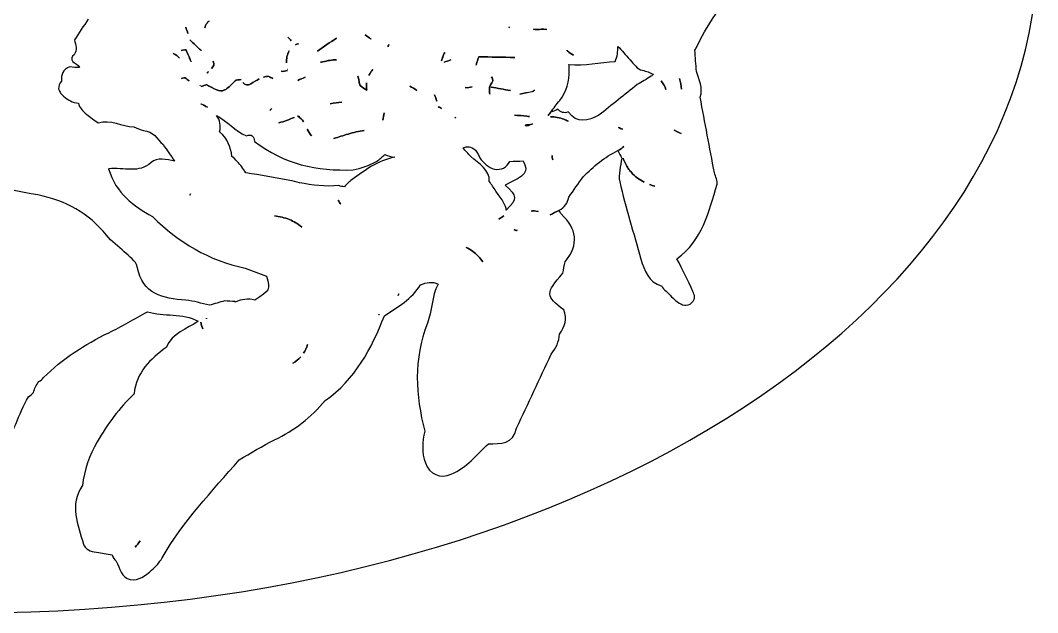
# Model space of a CAD drawing. Extents: x 31.5 to 122.6, y 50.2 to 120.6.
# Drawn here: x 98.63 to 122.59, y 50.21 to 64.16 of the extents above; entities that cross this region are included whole.
import ezdxf

# ---------------------------------------------------------------- set-up
doc = ezdxf.new("R2010")
doc.units = 0
doc.layers.add('Layer_1', color=7, linetype='CONTINUOUS')

msp = doc.modelspace()

# ---------------------------------------------------------------- linework, layer by layer
at = {"layer": 'Layer_1', "color": 7}
for points in [[(102.528799, 63.997443), (102.528799, 63.997443)], [(103.078359, 64.140208), (103.078359, 64.140208)], [(110.148246, 64.005159), (110.148246, 64.005159)], [(104.936507, 63.758768), (104.936507, 63.758768)], [(106.079174, 63.734514), (106.079174, 63.734514)], [(106.751659, 63.817197), (106.751659, 63.817197)], [(110.9668, 63.947284), (110.9668, 63.947284)], [(102.626363, 63.693174), (102.626363, 63.693174)], [(105.182348, 63.604426), (105.182348, 63.604426)], [(105.182899, 63.604426), (105.182899, 63.603876)], [(107.294053, 63.534974), (107.290195, 63.536628), (107.289645, 63.536628)], [(107.290195, 63.536628), (107.294053, 63.535525)], [(107.31445, 63.587341), (107.31445, 63.587341)], [(112.705885, 63.54159), (112.705885, 63.54159)], [(102.236103, 63.375674), (102.236103, 63.375674)], [(102.535411, 63.463315), (102.535411, 63.463315)], [(102.889843, 63.450088), (102.889843, 63.449534)], [(104.96627, 63.438511), (104.96627, 63.438511)], [(108.627994, 63.399375), (108.627994, 63.399375)], [(109.429463, 63.299604), (109.429463, 63.299604)], [(109.429463, 63.296299), (109.429463, 63.296299)], [(111.509748, 63.455599), (111.509748, 63.455599)], [(103.173719, 63.191016), (103.173719, 63.191016)], [(106.07752, 63.226844), (106.07752, 63.226844)], [(108.77572, 63.223536), (108.77572, 63.223536)], [(111.555499, 63.113295), (111.556049, 63.113295)], [(102.516119, 62.801307), (102.516119, 62.801307)], [(103.064028, 62.952341), (103.064028, 62.952341)], [(104.258511, 62.777052), (104.258511, 62.777052)], [(104.475139, 62.837688), (104.475139, 62.837688)], [(104.916661, 62.998642), (104.916661, 62.998642)], [(104.926034, 62.976592), (104.926034, 62.976592)], [(105.338894, 62.816741), (105.338894, 62.816741)], [(105.340548, 62.816741), (105.339995, 62.816188), (105.339995, 62.815638), (105.339444, 62.815638), (105.339995, 62.816188), (105.339995, 62.816741), (105.339995, 62.816741)], [(106.58409, 62.838789), (106.58409, 62.838789)], [(106.853081, 62.869658), (106.853081, 62.870759)], [(106.853632, 62.870759), (106.853632, 62.869658)], [(106.93466, 62.997539), (106.93466, 62.997539)], [(109.729324, 62.822253), (109.729324, 62.822253)], [(114.157235, 62.783668), (114.157235, 62.783668)], [(99.605152, 62.724136), (99.605152, 62.722482)], [(102.876615, 62.622714), (102.876615, 62.622714)], [(103.015519, 62.641453), (103.015519, 62.641453)], [(103.831319, 62.760517), (103.831319, 62.760517)], [(107.805581, 62.602868), (107.805581, 62.602868)], [(109.273467, 62.592948), (109.273467, 62.592948)], [(109.721055, 62.584128), (109.721055, 62.584128)], [(113.72784, 62.731301), (113.72784, 62.731301)], [(108.387114, 62.40002), (108.387114, 62.40002)], [(110.74466, 62.515226), (110.74466, 62.515226)], [(102.895908, 62.186703), (102.895908, 62.186703)], [(104.551757, 62.076458), (104.551757, 62.076458)], [(106.206507, 62.228043), (106.206507, 62.228043)], [(108.474205, 62.118902), (108.474205, 62.118902)], [(103.255298, 61.91385), (103.255298, 61.91385)], [(105.082577, 61.868099), (105.082577, 61.868099)], [(105.166363, 61.899519), (105.166914, 61.899519)], [(105.166363, 61.899519), (105.166363, 61.899519)], [(105.170772, 61.896211), (105.170772, 61.896211)], [(105.179591, 61.894558), (105.179591, 61.894558)], [(107.204758, 61.976687), (107.204758, 61.976687)], [(108.879349, 61.874161), (108.879349, 61.874161)], [(110.275026, 61.925424), (110.275026, 61.925424)], [(111.118385, 61.886289), (111.118385, 61.886289)], [(105.389604, 61.597451), (105.389604, 61.597451)], [(110.695605, 61.716515), (110.695605, 61.716515)], [(112.720216, 61.634383), (112.720216, 61.634383)], [(106.729609, 61.564931), (106.729609, 61.564931)], [(114.030455, 61.572096), (114.030455, 61.572096)], [(101.997425, 61.230342), (101.997978, 61.230342)], [(109.162122, 61.181286), (109.162122, 61.181286)], [(111.15752, 60.971824), (111.15752, 60.971824)], [(112.827703, 60.911188), (112.827703, 60.911188)], [(113.450026, 60.292173), (113.450026, 60.292173)], [(113.580664, 60.251937), (113.580664, 60.251384)], [(102.643452, 60.07224), (102.643452, 60.07224)], [(106.118863, 59.92286), (106.118863, 59.92286)], [(110.735841, 59.6693), (110.735841, 59.6693)], [(104.620108, 59.552443), (104.620108, 59.552443)], [(110.017058, 59.553547), (110.017058, 59.553547)], [(110.266757, 59.228881), (110.266757, 59.228881)], [(109.130152, 58.81106), (109.130152, 58.81106)], [(103.69572, 57.523971), (103.696824, 57.537202)], [(107.549267, 57.719102), (107.549267, 57.719102)], [(102.883231, 57.052132), (102.883231, 57.052132)], [(103.019931, 57.140877), (103.019931, 57.140877)], [(107.084041, 57.234583), (107.084041, 57.234583)], [(105.395669, 56.526824), (105.395669, 56.526824)], [(105.236919, 56.231371), (105.236919, 56.231371)], [(101.455031, 51.898819), (101.455031, 51.898819)]]:
    msp.add_lwpolyline(points, dxfattribs=at)
at = {"layer": 'Layer_1', "color": 1}
msp.add_open_spline([(97.593768, 50.212101), (111.401138, 50.212101), (122.593585, 57.210837), (122.593585, 65.844015)], degree=3, dxfattribs=at)
at = {"layer": 'Layer_1', "color": 7}
for points in [[(114.566787, 63.536628), (114.794329, 64.007939), (115.07437, 64.440665), (115.44267, 64.81214)], [(100.231883, 64.183202), (100.123227, 64.020572), (100.013513, 63.856863), (99.905563, 63.693174)], [(102.528799, 63.997443), (102.545732, 63.945938), (102.563481, 63.895005), (102.580062, 63.844205)], [(102.579509, 63.844205), (102.563281, 63.894652), (102.545732, 63.946291), (102.528799, 63.997443)], [(103.030954, 64.091703), (103.004205, 64.056998), (102.987167, 64.01784), (102.978591, 63.975947)], [(102.978591, 63.975947), (102.987145, 64.01784), (103.004211, 64.056998), (103.030954, 64.091703)], [(103.078909, 64.140208), (103.060503, 64.125098), (103.044331, 64.109054), (103.030954, 64.091703)], [(103.030954, 64.091703), (103.044329, 64.109054), (103.059952, 64.125098), (103.078359, 64.140208)], [(103.078359, 64.140208), (103.078472, 64.140299), (103.078799, 64.140118), (103.078909, 64.140208)], [(110.148246, 64.005159), (110.149651, 63.994299), (110.147272, 63.985181), (110.141631, 63.976497)], [(110.141631, 63.976497), (110.147134, 63.985122), (110.149626, 63.994412), (110.148246, 64.005159)], [(102.580062, 63.844205), (102.579918, 63.844264), (102.579653, 63.844149), (102.579509, 63.844205)], [(104.936507, 63.758768), (104.964419, 63.73205), (104.989799, 63.703602), (105.011471, 63.671674)], [(105.011471, 63.671674), (104.989887, 63.703486), (104.964284, 63.732132), (104.936507, 63.758768)], [(106.079174, 63.734514), (105.925849, 63.640542), (105.780834, 63.530896), (105.63214, 63.428591)], [(105.63214, 63.429141), (105.780834, 63.531269), (105.925849, 63.640588), (106.079174, 63.734514)], [(106.751659, 63.817197), (106.797311, 63.784185), (106.842997, 63.750586), (106.887258, 63.716875)], [(106.887258, 63.716325), (106.842924, 63.750101), (106.797399, 63.78377), (106.751659, 63.817197)], [(110.719306, 63.946181), (110.71939, 63.94631), (110.719221, 63.946604), (110.719306, 63.946731)], [(110.719306, 63.946731), (110.731639, 63.943909), (110.744454, 63.943917), (110.756787, 63.942873)], [(110.756237, 63.942323), (110.743904, 63.943451), (110.731639, 63.943782), (110.719306, 63.946181)], [(110.896798, 63.945077), (110.849966, 63.941944), (110.802626, 63.936678), (110.756237, 63.942323)], [(110.756787, 63.942873), (110.803179, 63.937398), (110.850011, 63.941944), (110.896798, 63.945077)], [(111.035702, 63.936811), (110.990019, 63.949341), (110.943627, 63.94821), (110.896798, 63.945077)], [(110.896798, 63.945077), (110.920191, 63.946643), (110.943557, 63.948148), (110.9668, 63.947284)], [(110.9668, 63.947284), (110.989866, 63.946426), (111.012946, 63.943056), (111.035702, 63.936811)], [(99.905563, 63.693174), (99.946133, 63.57711), (99.976709, 63.461817), (99.902258, 63.346458)], [(102.626363, 63.693174), (102.713852, 63.611682), (102.802001, 63.530521), (102.889843, 63.450088)], [(102.889843, 63.449534), (102.802001, 63.53032), (102.713852, 63.61133), (102.626363, 63.693174)], [(105.1151, 63.582379), (105.137591, 63.589773), (105.160343, 63.598217), (105.182348, 63.604426)], [(105.182899, 63.603876), (105.160818, 63.597853), (105.137771, 63.589771), (105.1151, 63.582379)], [(105.182348, 63.604426), (105.182532, 63.604477), (105.182718, 63.604378), (105.182899, 63.604426)], [(106.887258, 63.716875), (106.887193, 63.716717), (106.88732, 63.716483), (106.887258, 63.716325)], [(107.289645, 63.536628), (107.296348, 63.55753), (107.304747, 63.574618), (107.31445, 63.587341)], [(107.31445, 63.587341), (107.304781, 63.574584), (107.296898, 63.557527), (107.290195, 63.536628)], [(107.294053, 63.535525), (107.294113, 63.535361), (107.293994, 63.535138), (107.294053, 63.534974)], [(112.644702, 63.185504), (112.695502, 63.305449), (112.708001, 63.423409), (112.705885, 63.54159)], [(112.705885, 63.54159), (112.806779, 63.448809), (112.889086, 63.333493), (112.986453, 63.23401)], [(114.52269, 63.452292), (114.53714, 63.480514), (114.552676, 63.508053), (114.566787, 63.536628)], [(99.902258, 63.346458), (99.834172, 63.301303), (99.826541, 63.244946), (99.870285, 63.181093)], [(102.236103, 63.375674), (102.293076, 63.345335), (102.342707, 63.308624), (102.383277, 63.263776)], [(102.383277, 63.263776), (102.342662, 63.308624), (102.293076, 63.345335), (102.236103, 63.375674)], [(102.42517, 63.448434), (102.461506, 63.455489), (102.49837, 63.461227), (102.535411, 63.463315)], [(102.535411, 63.462765), (102.49837, 63.460507), (102.461506, 63.455828), (102.42517, 63.448434)], [(102.535411, 63.463315), (102.535479, 63.46316), (102.535347, 63.46292), (102.535411, 63.462765)], [(102.535411, 63.462765), (102.573447, 63.373673), (102.612077, 63.285625), (102.651168, 63.196528)], [(102.650617, 63.196528), (102.611812, 63.285781), (102.573511, 63.373512), (102.535411, 63.462765)], [(104.96627, 63.438511), (104.916695, 63.350085), (104.896895, 63.25457), (104.900676, 63.153534)], [(104.900676, 63.153534), (104.896895, 63.254471), (104.916695, 63.350096), (104.96627, 63.438511)], [(105.63214, 63.428591), (105.632202, 63.428737), (105.632078, 63.428994), (105.63214, 63.429141)], [(108.55303, 63.20204), (108.561835, 63.231673), (108.570499, 63.261504), (108.580039, 63.290784)], [(108.580592, 63.290784), (108.570711, 63.261504), (108.562386, 63.231673), (108.55358, 63.20204)], [(108.580039, 63.290784), (108.593966, 63.327651), (108.610002, 63.364185), (108.627994, 63.399375)], [(108.627994, 63.399375), (108.610092, 63.364185), (108.594525, 63.327651), (108.580592, 63.290784)], [(109.408516, 63.231806), (109.415518, 63.253144), (109.422461, 63.274599), (109.429463, 63.296299)], [(109.429463, 63.296299), (109.422746, 63.274765), (109.415783, 63.252972), (109.409066, 63.231806)], [(109.429463, 63.299053), (109.429417, 63.299226), (109.429505, 63.299432), (109.429463, 63.299604)], [(109.429463, 63.299604), (109.713618, 63.293598), (109.996935, 63.287056), (110.281091, 63.281415)], [(110.281091, 63.281415), (109.996752, 63.287426), (109.713801, 63.293409), (109.429463, 63.299053)], [(111.509748, 63.455599), (111.512505, 63.448061), (111.515533, 63.441356), (111.516914, 63.434102)], [(111.516363, 63.434653), (111.514921, 63.441545), (111.512175, 63.448377), (111.509748, 63.455599)], [(111.516363, 63.434102), (111.516329, 63.434266), (111.516397, 63.434486), (111.516363, 63.434653)], [(111.516914, 63.434102), (111.516815, 63.434184), (111.516462, 63.434018), (111.516363, 63.434102)], [(111.516914, 63.433549), (111.516829, 63.433614), (111.516998, 63.434038), (111.516914, 63.434102)], [(111.516914, 63.434102), (111.563658, 63.39953), (111.610219, 63.365568), (111.658575, 63.334882)], [(111.658575, 63.334882), (111.610434, 63.365449), (111.563452, 63.39905), (111.516914, 63.433549)], [(114.555214, 62.955095), (114.544292, 63.120901), (114.533288, 63.286839), (114.52269, 63.452292)], [(99.798629, 63.057621), (99.632471, 63.003293), (99.589277, 62.880769), (99.605152, 62.724136)], [(100.025731, 63.047701), (99.950236, 63.029695), (99.877299, 63.059032), (99.798629, 63.057621)], [(99.870285, 63.181093), (99.91791, 63.134174), (100.003506, 63.127781), (100.025731, 63.047701)], [(102.655576, 63.186055), (102.654165, 63.189582), (102.652734, 63.192661), (102.650617, 63.196528)], [(102.651168, 63.196528), (102.652861, 63.192661), (102.654165, 63.189582), (102.655576, 63.186055)], [(103.173719, 63.191016), (103.215607, 63.118203), (103.181489, 63.069497), (103.135134, 63.022896)], [(103.135134, 63.022896), (103.181195, 63.06931), (103.214895, 63.118733), (103.173719, 63.191016)], [(105.699388, 63.173927), (105.717275, 63.171458), (105.734601, 63.171723), (105.750651, 63.176132)], [(105.750651, 63.175581), (105.73451, 63.171173), (105.717292, 63.171424), (105.699388, 63.173927)], [(105.750651, 63.176132), (105.870067, 63.209383), (105.979395, 63.227115), (106.07752, 63.226844)], [(106.07752, 63.226844), (105.979417, 63.227087), (105.869977, 63.20883), (105.750651, 63.175581)], [(108.55358, 63.20204), (108.553431, 63.20211), (108.553179, 63.201969), (108.55303, 63.20204)], [(108.613662, 63.173377), (108.667824, 63.189921), (108.722264, 63.207007), (108.77572, 63.223536)], [(108.77572, 63.222986), (108.722098, 63.20642), (108.667637, 63.189958), (108.613662, 63.173377)], [(108.77572, 63.223536), (108.775695, 63.223359), (108.775748, 63.223167), (108.77572, 63.222986)], [(109.409066, 63.231806), (109.394617, 63.188767), (109.380748, 63.14586), (109.366623, 63.102822)], [(109.366623, 63.102822), (109.380734, 63.14586), (109.394405, 63.188767), (109.408516, 63.231806)], [(111.56046, 62.989823), (111.559332, 63.03145), (111.557559, 63.07202), (111.555499, 63.113295)], [(111.556049, 63.113295), (111.556044, 63.113478), (111.556058, 63.113662), (111.556049, 63.113845)], [(111.556049, 63.113845), (111.920635, 63.072737), (112.281521, 63.175632), (112.644702, 63.185504)], [(112.986453, 63.23401), (112.988993, 63.231752), (112.991688, 63.228199), (112.994172, 63.225743)], [(112.994172, 63.225743), (113.082719, 63.131552), (113.172522, 62.99915), (113.276944, 62.980453)], [(102.428477, 62.78918), (102.428415, 62.789354), (102.42854, 62.789558), (102.428477, 62.78973)], [(102.428477, 62.78973), (102.457052, 62.797152), (102.48578, 62.801673), (102.516119, 62.801307)], [(102.516119, 62.800756), (102.48578, 62.801038), (102.457052, 62.796574), (102.428477, 62.78918)], [(102.516119, 62.801307), (102.548487, 62.778551), (102.57838, 62.754342), (102.60652, 62.728547)], [(102.60652, 62.728547), (102.578541, 62.754153), (102.548272, 62.778153), (102.516119, 62.800756)], [(103.064578, 62.952341), (103.053797, 62.940118), (103.043919, 62.92779), (103.036466, 62.914306)], [(103.036466, 62.914306), (103.043919, 62.927768), (103.053247, 62.940123), (103.064028, 62.952341)], [(103.064028, 62.952341), (103.064112, 62.952434), (103.064493, 62.952245), (103.064578, 62.952341)], [(104.258511, 62.777052), (104.192014, 62.743626), (104.129019, 62.700788), (104.063933, 62.660746)], [(104.063933, 62.661299), (104.128844, 62.701338), (104.191968, 62.743626), (104.258511, 62.777052)], [(104.36159, 62.818945), (104.397469, 62.829472), (104.435188, 62.836364), (104.475139, 62.837688)], [(104.475139, 62.837135), (104.435188, 62.835817), (104.39744, 62.829472), (104.36159, 62.818945)], [(104.475139, 62.837688), (104.510947, 62.820755), (104.547856, 62.805627), (104.583176, 62.788076)], [(104.583176, 62.788076), (104.547899, 62.805627), (104.511122, 62.820201), (104.475139, 62.837135)], [(104.778308, 62.956199), (104.778215, 62.956306), (104.778398, 62.956642), (104.778308, 62.956749)], [(104.926034, 62.976592), (104.878762, 62.958586), (104.82946, 62.95126), (104.778308, 62.956199)], [(104.778308, 62.956749), (104.82946, 62.95181), (104.878762, 62.95901), (104.926034, 62.976592)], [(104.916661, 62.998092), (104.916602, 62.998253), (104.916721, 62.998478), (104.916661, 62.998642)], [(104.916661, 62.998642), (104.919201, 62.998642), (104.92116, 62.998092), (104.923277, 62.998092)], [(104.923277, 62.998092), (104.921301, 62.998092), (104.919145, 62.998092), (104.916661, 62.998092)], [(105.168567, 62.741224), (105.225012, 62.76558), (105.28245, 62.790989), (105.338894, 62.816741)], [(105.339444, 62.816188), (105.283, 62.790788), (105.225012, 62.765566), (105.168567, 62.741224)], [(105.338894, 62.816741), (105.338894, 62.816403), (105.339363, 62.816366), (105.339444, 62.816188)], [(105.339995, 62.816741), (105.340136, 62.816795), (105.340209, 62.816741), (105.340548, 62.816741)], [(106.58409, 62.838789), (106.601381, 62.78419), (106.615377, 62.723433), (106.62543, 62.655784)], [(106.624879, 62.655234), (106.614869, 62.722922), (106.601356, 62.784167), (106.58409, 62.838789)], [(106.853632, 62.869658), (106.851515, 62.866836), (106.850036, 62.863508), (106.848673, 62.860285)], [(106.848673, 62.860285), (106.849949, 62.863508), (106.850965, 62.866836), (106.853081, 62.869658)], [(106.853081, 62.870759), (106.874778, 62.920853), (106.902752, 62.962543), (106.93466, 62.997539)], [(106.93466, 62.997539), (106.902783, 62.962543), (106.875329, 62.920853), (106.853632, 62.870759)], [(109.68688, 62.592397), (109.696659, 62.654308), (109.787368, 62.716524), (109.756332, 62.786425)], [(109.756332, 62.786425), (109.78747, 62.716524), (109.697229, 62.654308), (109.687431, 62.592397)], [(109.729324, 62.822253), (109.742337, 62.810047), (109.751106, 62.798154), (109.756332, 62.786425)], [(109.756332, 62.786425), (109.751159, 62.798072), (109.742176, 62.810135), (109.729324, 62.822253)], [(111.337217, 62.266628), (111.49385, 62.482528), (111.578099, 62.719595), (111.56046, 62.989823)], [(113.491368, 62.8432), (113.386241, 62.771939), (113.273857, 62.711083), (113.164496, 62.644761)], [(113.276944, 62.980453), (113.384542, 62.960694), (113.468745, 62.925659), (113.543182, 62.88509)], [(113.543182, 62.88509), (113.52591, 62.871346), (113.510418, 62.8559), (113.491368, 62.8432)], [(114.157235, 62.783668), (114.182548, 62.702529), (114.19641, 62.619327), (114.20519, 62.535069)], [(114.20519, 62.535069), (114.19636, 62.619296), (114.182635, 62.702529), (114.157235, 62.783668)], [(114.643958, 62.344349), (114.720158, 62.563424), (114.622227, 62.756128), (114.555214, 62.955095)], [(99.605152, 62.722482), (99.55541, 62.671329), (99.531114, 62.610739), (99.5357, 62.539481)], [(99.5357, 62.539481), (99.550149, 62.507022), (99.566039, 62.476266), (99.579797, 62.445221)], [(102.865592, 62.612791), (102.865535, 62.612926), (102.86564, 62.613208), (102.865592, 62.613341)], [(102.865592, 62.613341), (102.869117, 62.616869), (102.873088, 62.619891), (102.876615, 62.622714)], [(102.876615, 62.62216), (102.873088, 62.619338), (102.869088, 62.616318), (102.865592, 62.612791)], [(102.876615, 62.622714), (102.876689, 62.622547), (102.876542, 62.622324), (102.876615, 62.62216)], [(102.888742, 62.595702), (102.88868, 62.59586), (102.888802, 62.596097), (102.888742, 62.596255)], [(102.888742, 62.596255), (102.931428, 62.611072), (102.973189, 62.626284), (103.015519, 62.641453)], [(103.015519, 62.640903), (102.973189, 62.625719), (102.931428, 62.610872), (102.888742, 62.595702)], [(103.015519, 62.641453), (103.110154, 62.589595), (103.181085, 62.550707), (103.238763, 62.52625)], [(103.238763, 62.52625), (103.181127, 62.550707), (103.110064, 62.589044), (103.015519, 62.640903)], [(103.446021, 62.517431), (103.509572, 62.549759), (103.580068, 62.618819), (103.692966, 62.728547)], [(103.692966, 62.727994), (103.579724, 62.61806), (103.509702, 62.549683), (103.446021, 62.517431)], [(103.692966, 62.728547), (103.721541, 62.757827), (103.784047, 62.751683), (103.831319, 62.760517)], [(103.831319, 62.759964), (103.784047, 62.7515), (103.721541, 62.757204), (103.692966, 62.727994)], [(103.831319, 62.760517), (103.831255, 62.760359), (103.831384, 62.760122), (103.831319, 62.759964)], [(103.937153, 62.645864), (103.915458, 62.655389), (103.896231, 62.670976), (103.878724, 62.690512)], [(103.878724, 62.690512), (103.896231, 62.670976), (103.915458, 62.65594), (103.937153, 62.646415)], [(103.937153, 62.646415), (103.954969, 62.638823), (103.974039, 62.634725), (103.995031, 62.636492)], [(103.995031, 62.636492), (103.974084, 62.634728), (103.955144, 62.638278), (103.937153, 62.645864)], [(103.995031, 62.636492), (104.01602, 62.638261), (104.038708, 62.64596), (104.063933, 62.661299)], [(104.063933, 62.660746), (104.038708, 62.645401), (104.015977, 62.638258), (103.995031, 62.636492)], [(106.646376, 62.616098), (106.634878, 62.628578), (106.626818, 62.641301), (106.624879, 62.655234)], [(106.62543, 62.655784), (106.627287, 62.641851), (106.634926, 62.628578), (106.646376, 62.616098)], [(106.646376, 62.616098), (106.680725, 62.578659), (106.748526, 62.546203), (106.792449, 62.509161)], [(106.792449, 62.509161), (106.748526, 62.546203), (106.680872, 62.578659), (106.646376, 62.616098)], [(106.792449, 62.509161), (106.783982, 62.569311), (106.780697, 62.628268), (106.787487, 62.68555)], [(106.787487, 62.68555), (106.780739, 62.628268), (106.784532, 62.569311), (106.792999, 62.509161)], [(107.805581, 62.602317), (107.805519, 62.602461), (107.805643, 62.602729), (107.805581, 62.602868)], [(107.805581, 62.602868), (107.863615, 62.578879), (107.917389, 62.545323), (107.968189, 62.504753)], [(107.968189, 62.504753), (107.917389, 62.545323), (107.863615, 62.578506), (107.805581, 62.602317)], [(109.273467, 62.592948), (109.223649, 62.573246), (109.170569, 62.562894), (109.110309, 62.573105)], [(109.110309, 62.573105), (109.170402, 62.562922), (109.223762, 62.573361), (109.273467, 62.592948)], [(109.691289, 62.414355), (109.677663, 62.458985), (109.675879, 62.517524), (109.68688, 62.592397)], [(109.687431, 62.592397), (109.676311, 62.517783), (109.677925, 62.458847), (109.691289, 62.414355)], [(109.721055, 62.583575), (109.721043, 62.583781), (109.721066, 62.583922), (109.721055, 62.584128)], [(109.721055, 62.584128), (109.873102, 62.557317), (110.024268, 62.529512), (110.175257, 62.501996)], [(110.175257, 62.501996), (110.023916, 62.529174), (109.873102, 62.556767), (109.721055, 62.583575)], [(113.164496, 62.644761), (112.862871, 62.403814), (112.562327, 62.163219), (112.261055, 61.921566)], [(113.72784, 62.731301), (113.775942, 62.671642), (113.812165, 62.604132), (113.839735, 62.530658)], [(113.839735, 62.530658), (113.812131, 62.604095), (113.775984, 62.67164), (113.72784, 62.731301)], [(99.579797, 62.445221), (99.602742, 62.419821), (99.626716, 62.39601), (99.650352, 62.370257)], [(99.650352, 62.370257), (99.750541, 62.27783), (99.866758, 62.219861), (100.002577, 62.204342)], [(103.238763, 62.52625), (103.325281, 62.489564), (103.381821, 62.485178), (103.445468, 62.517431)], [(103.445468, 62.517431), (103.381991, 62.485458), (103.324987, 62.48966), (103.238763, 62.52625)], [(106.792999, 62.509161), (106.792847, 62.509232), (106.792601, 62.509094), (106.792449, 62.509161)], [(108.387114, 62.40002), (108.387258, 62.399953), (108.387521, 62.400088), (108.387665, 62.40002)], [(108.443339, 62.256155), (108.426083, 62.30398), (108.406805, 62.352906), (108.387114, 62.40002)], [(108.387665, 62.40002), (108.40742, 62.352748), (108.426052, 62.30378), (108.443339, 62.256155)], [(110.39519, 62.414905), (110.490087, 62.435705), (110.586176, 62.456025), (110.68072, 62.477191)], [(110.68072, 62.476641), (110.586176, 62.455474), (110.490087, 62.435366), (110.39519, 62.414905)], [(110.74466, 62.515226), (110.728201, 62.497009), (110.706738, 62.482991), (110.68072, 62.476641)], [(110.68072, 62.477191), (110.706826, 62.483457), (110.728159, 62.497023), (110.74466, 62.515226)], [(114.981301, 60.567783), (114.868412, 61.159744), (114.756142, 61.752741), (114.643958, 62.344349)], [(100.002577, 62.204342), (100.021966, 62.098508), (100.105391, 62.018075), (100.196055, 61.939758)], [(102.895908, 62.18615), (102.895897, 62.186336), (102.895916, 62.186517), (102.895908, 62.186703)], [(102.895908, 62.186703), (102.947414, 62.167283), (102.993165, 62.139318), (103.038673, 62.108979)], [(103.038673, 62.108979), (102.993165, 62.139318), (102.947414, 62.166747), (102.895908, 62.18615)], [(104.55231, 62.076458), (104.53672, 62.063092), (104.521847, 62.047178), (104.508763, 62.029604)], [(104.508763, 62.029604), (104.521847, 62.047175), (104.536167, 62.063098), (104.551757, 62.076458)], [(104.551757, 62.076458), (104.551878, 62.07656), (104.552188, 62.076357), (104.55231, 62.076458)], [(105.932551, 62.191661), (106.022699, 62.207409), (106.114432, 62.219223), (106.206507, 62.228043)], [(106.206507, 62.227492), (106.114432, 62.21876), (106.022693, 62.207361), (105.932551, 62.191661)], [(106.206507, 62.228043), (106.206595, 62.227873), (106.206417, 62.227662), (106.206507, 62.227492)], [(108.474205, 62.118902), (108.4862, 62.111141), (108.496504, 62.107077), (108.502868, 62.109532)], [(108.502868, 62.108979), (108.496518, 62.106721), (108.486552, 62.111084), (108.474205, 62.118902)], [(108.502868, 62.109532), (108.520859, 62.096479), (108.537177, 62.087471), (108.55248, 62.083074)], [(108.55248, 62.083074), (108.537161, 62.087423), (108.52095, 62.096016), (108.502868, 62.108979)], [(111.127204, 61.994326), (111.196701, 62.08499), (111.258195, 62.183373), (111.337217, 62.266628)], [(111.290365, 62.067089), (111.241329, 62.033927), (111.18817, 62.008945), (111.129961, 61.993776)], [(111.53786, 61.998187), (111.435907, 61.960087), (111.354924, 61.989492), (111.290365, 62.067089)], [(100.196055, 61.939758), (100.28566, 61.873433), (100.374935, 61.807134), (100.465599, 61.74187)], [(100.465599, 61.74187), (100.759463, 61.841), (101.021775, 61.656785), (101.303997, 61.647613)], [(103.255298, 61.91385), (103.50577, 61.78297), (103.694332, 61.550444), (103.956445, 61.436497)], [(103.325854, 61.53296), (103.361837, 61.675483), (103.336084, 61.801667), (103.255298, 61.91385)], [(105.082577, 61.868099), (104.963835, 61.824363), (104.848084, 61.769113), (104.724841, 61.745731)], [(104.724841, 61.745731), (104.847946, 61.769127), (104.963976, 61.824428), (105.082577, 61.868099)], [(105.162505, 61.897865), (105.163634, 61.898148), (105.16358, 61.898966), (105.164709, 61.898966)], [(105.170221, 61.896211), (105.167845, 61.897267), (105.164898, 61.897397), (105.162505, 61.897865)], [(105.164709, 61.898966), (105.164845, 61.898887), (105.165127, 61.899048), (105.16526, 61.898966)], [(105.16526, 61.898966), (105.165542, 61.898966), (105.166081, 61.899519), (105.166363, 61.899519)], [(105.166914, 61.899519), (105.167131, 61.899347), (105.167283, 61.89913), (105.167464, 61.898966)], [(105.167464, 61.898966), (105.168378, 61.898159), (105.169149, 61.897078), (105.170221, 61.896211)], [(105.170772, 61.896211), (105.229598, 61.866753), (105.26997, 61.82063), (105.303063, 61.767778)], [(105.303063, 61.767778), (105.270021, 61.820503), (105.229375, 61.866747), (105.170772, 61.896211)], [(105.179591, 61.894558), (105.189807, 61.89103), (105.201884, 61.892091), (105.212114, 61.887942)], [(105.21873, 61.882981), (105.205691, 61.886509), (105.192997, 61.890353), (105.179591, 61.894558)], [(105.212114, 61.887942), (105.214936, 61.885685), (105.216613, 61.885098), (105.21873, 61.882981)], [(107.205309, 61.976687), (107.193314, 61.918832), (107.180527, 61.86016), (107.167827, 61.801952)], [(107.167827, 61.801952), (107.180527, 61.86016), (107.192775, 61.918832), (107.204758, 61.976687)], [(107.204758, 61.976687), (107.204922, 61.976744), (107.205145, 61.976634), (107.205309, 61.976687)], [(108.872184, 61.863688), (108.874724, 61.866877), (108.876499, 61.871001), (108.879349, 61.874161)], [(108.890923, 61.861484), (108.885191, 61.861794), (108.878243, 61.863127), (108.872184, 61.863688)], [(108.879349, 61.874161), (108.884288, 61.870634), (108.88669, 61.866084), (108.890923, 61.861484)], [(110.275026, 61.925424), (110.370183, 61.916071), (110.465393, 61.908959), (110.560556, 61.899519)], [(110.560556, 61.898966), (110.465306, 61.908491), (110.370205, 61.916021), (110.275026, 61.925424)], [(110.560556, 61.899519), (110.581017, 61.896979), (110.60128, 61.894809), (110.621741, 61.892353)], [(110.621741, 61.892353), (110.601647, 61.894611), (110.581017, 61.896511), (110.560556, 61.898966)], [(111.127204, 61.994326), (111.106661, 61.967585), (111.085331, 61.942225), (111.06216, 61.917708)], [(111.06216, 61.917708), (111.085224, 61.942137), (111.106921, 61.967693), (111.127204, 61.994326)], [(111.118385, 61.886289), (111.170949, 61.882761), (111.224286, 61.883246), (111.27438, 61.871957)], [(111.273827, 61.871407), (111.223733, 61.882696), (111.170596, 61.882789), (111.118385, 61.886289)], [(111.129961, 61.993776), (111.129397, 61.994058), (111.128615, 61.993762), (111.127204, 61.994326)], [(111.532899, 61.780455), (111.488223, 61.814948), (111.403342, 61.84111), (111.273827, 61.871407)], [(111.27438, 61.871957), (111.403892, 61.841664), (111.488268, 61.814948), (111.532899, 61.780455)], [(112.261055, 61.921566), (112.004585, 61.794919), (111.750938, 61.710673), (111.53786, 61.998187)], [(101.303997, 61.647613), (101.380902, 61.618333), (101.458051, 61.58956), (101.534956, 61.558868)], [(105.389604, 61.597451), (105.417473, 61.539595), (105.44788, 61.483727), (105.491029, 61.439254)], [(105.491029, 61.439254), (105.447897, 61.483727), (105.417496, 61.539595), (105.389604, 61.597451)], [(110.560556, 61.662495), (110.503406, 61.678723), (110.53552, 61.688719), (110.559452, 61.70108)], [(110.559452, 61.70108), (110.594377, 61.703902), (110.629613, 61.703236), (110.664185, 61.707695)], [(110.695605, 61.716515), (110.651155, 61.695687), (110.606417, 61.676606), (110.560556, 61.662495)], [(110.664185, 61.707695), (110.675812, 61.709107), (110.685035, 61.714765), (110.695605, 61.716515)], [(112.720216, 61.634383), (112.750693, 61.61798), (112.783916, 61.60495), (112.819987, 61.595247)], [(112.819987, 61.594697), (112.783916, 61.604487), (112.750693, 61.617929), (112.720216, 61.634383)], [(112.819987, 61.595247), (112.820072, 61.595131), (112.819902, 61.594812), (112.819987, 61.594697)], [(101.534956, 61.558868), (101.765673, 61.557175), (101.855961, 61.357695), (101.997425, 61.230342)], [(103.325303, 61.530756), (103.325414, 61.53066), (103.325744, 61.530852), (103.325854, 61.530756)], [(103.614691, 60.954185), (103.590702, 61.172554), (103.514745, 61.372359), (103.325303, 61.530756)], [(103.325854, 61.530756), (103.325854, 61.531885), (103.325572, 61.532114), (103.325854, 61.53296)], [(103.956445, 61.436497), (104.080976, 61.48518), (104.138479, 61.431558), (104.150473, 61.304205)], [(106.018542, 61.375864), (106.130417, 61.40532), (106.239293, 61.447763), (106.351476, 61.480044)], [(106.352027, 61.479493), (106.239668, 61.447213), (106.130417, 61.40532), (106.018542, 61.375864)], [(106.351476, 61.480044), (106.476535, 61.516027), (106.602742, 61.544557), (106.729609, 61.564931)], [(106.729609, 61.564931), (106.602742, 61.544515), (106.477088, 61.515477), (106.352027, 61.479493)], [(114.030455, 61.571546), (114.030416, 61.571718), (114.030495, 61.571924), (114.030455, 61.572096)], [(114.030455, 61.572096), (114.0864, 61.543947), (114.14243, 61.515759), (114.198025, 61.488313)], [(114.198025, 61.488313), (114.142286, 61.51583), (114.086547, 61.543676), (114.030455, 61.571546)], [(101.997978, 61.230342), (101.997978, 61.230342), (101.997425, 61.23037), (101.997425, 61.229241)], [(101.997425, 61.229241), (102.087237, 61.101039), (102.177009, 60.971595), (102.26752, 60.84339)], [(104.150473, 61.304205), (104.836273, 60.773275), (105.621955, 60.598077), (106.471091, 60.637235)], [(109.057942, 61.154275), (109.092955, 61.168826), (109.127764, 61.178777), (109.162122, 61.181286)], [(109.247562, 60.951981), (109.180534, 61.015833), (109.120384, 61.085836), (109.057942, 61.154275)], [(109.162122, 61.181286), (109.265195, 61.18881), (109.364351, 61.128412), (109.455368, 60.917803)], [(112.708092, 61.088681), (112.758892, 61.116536), (112.805611, 61.149403), (112.84865, 61.186798)], [(112.84865, 61.186245), (112.805611, 61.14885), (112.758889, 61.11655), (112.708092, 61.088681)], [(112.84865, 61.186798), (112.848636, 61.186614), (112.848664, 61.186428), (112.84865, 61.186245)], [(102.264766, 60.84394), (102.075677, 60.876043), (101.861674, 60.937294), (101.712449, 60.805355)], [(103.739817, 60.831813), (103.703128, 60.882613), (103.6602, 60.921024), (103.614691, 60.954185)], [(107.450599, 60.936546), (107.038555, 60.847999), (106.742507, 60.622726), (106.447937, 60.406826)], [(107.023408, 60.836224), (107.093611, 60.884555), (107.158852, 60.939323), (107.221294, 60.997178)], [(107.221294, 60.997178), (107.284794, 60.966134), (107.361699, 60.945365), (107.450599, 60.936546)], [(109.678061, 60.36714), (109.703828, 60.628548), (109.425009, 60.778767), (109.247562, 60.951981)], [(109.455368, 60.917803), (109.541093, 60.790451), (109.65202, 60.698331), (109.798776, 60.652119)], [(111.15752, 60.971824), (111.158782, 60.940779), (111.164203, 60.908456), (111.173508, 60.873706)], [(111.172955, 60.873706), (111.163749, 60.908245), (111.158776, 60.94094), (111.15752, 60.971824)], [(111.173508, 60.873706), (111.173322, 60.873701), (111.173139, 60.873715), (111.172955, 60.873706)], [(111.888984, 60.473524), (112.131695, 60.719057), (112.393414, 60.939103), (112.708092, 61.088681)], [(112.708092, 61.088681), (112.738075, 61.030472), (112.76685, 60.971801), (112.796836, 60.913945)], [(112.796836, 60.913945), (112.777786, 60.728384), (112.70906, 60.529373), (112.749982, 60.357217)], [(112.827703, 60.911188), (112.860602, 60.822466), (112.901518, 60.742583), (112.950075, 60.671409)], [(112.950075, 60.671409), (112.901518, 60.742583), (112.860602, 60.822466), (112.827703, 60.911188)], [(101.712449, 60.805355), (101.424935, 60.549238), (101.077536, 60.690307), (100.709236, 60.663143)], [(100.709236, 60.663143), (100.893386, 60.06836), (101.30177, 59.786931), (101.746623, 59.536458)], [(102.26752, 60.84339), (102.266536, 60.843455), (102.265782, 60.84394), (102.264766, 60.84394)], [(103.944318, 60.567783), (103.888639, 60.66312), (103.818659, 60.749102), (103.739817, 60.831813)], [(106.471091, 60.637235), (106.668293, 60.669338), (106.850547, 60.738505), (107.023408, 60.836224)], [(109.798776, 60.652119), (109.873565, 60.640122), (109.945246, 60.649074), (110.016507, 60.673063)], [(110.016507, 60.673063), (110.079302, 60.714338), (110.125756, 60.768093), (110.159269, 60.835121)], [(110.472911, 60.846698), (110.628086, 60.581098), (110.52687, 60.510229), (110.056193, 60.278945)], [(110.159269, 60.835121), (110.263339, 60.838649), (110.368136, 60.842126), (110.472911, 60.846698)], [(112.950075, 60.671409), (112.974351, 60.635824), (113.000866, 60.602437), (113.028897, 60.571091)], [(113.028897, 60.571091), (113.000767, 60.602522), (112.974428, 60.635714), (112.950075, 60.671409)], [(99.049527, 60.048536), (98.189102, 60.181534), (97.341927, 60.426274), (96.45716, 60.372652)], [(103.944869, 60.567783), (103.944691, 60.567811), (103.944496, 60.567752), (103.944318, 60.567783)], [(104.982258, 60.385882), (104.637594, 60.452205), (104.290944, 60.509575), (103.944869, 60.567783)], [(105.205499, 60.332412), (105.132121, 60.351462), (105.0574, 60.372477), (104.982258, 60.385882)], [(106.447937, 60.406826), (106.371737, 60.35144), (106.313156, 60.296054), (106.26659, 60.239257)], [(111.551641, 59.992312), (111.664177, 60.153532), (111.776801, 60.314068), (111.888984, 60.473524)], [(113.028897, 60.571091), (113.112987, 60.477046), (113.213413, 60.401667), (113.329311, 60.343989)], [(113.329311, 60.343989), (113.213535, 60.401608), (113.112934, 60.477184), (113.028897, 60.571091)], [(114.979097, 60.56668), (114.979662, 60.567244), (114.981019, 60.567219), (114.981301, 60.567783)], [(114.981301, 60.566129), (114.981019, 60.566411), (114.979662, 60.56668), (114.979097, 60.56668)], [(115.042487, 60.297135), (115.064726, 60.374393), (115.003174, 60.476524), (114.981301, 60.566129)], [(106.132644, 60.266818), (105.819025, 60.228366), (105.512063, 60.276674), (105.205499, 60.332412)], [(106.26659, 60.239257), (106.218259, 60.24095), (106.173214, 60.248474), (106.132644, 60.266818)], [(109.833503, 60.137284), (109.779175, 60.212426), (109.728508, 60.290234), (109.678061, 60.36714)], [(110.056193, 60.278945), (110.335593, 60.000604), (110.355975, 59.973175), (110.07659, 59.690247)], [(112.749982, 60.357217), (112.895326, 59.744795), (113.079101, 59.142736), (113.247729, 58.5349)], [(113.450026, 60.292173), (113.491814, 60.276849), (113.535694, 60.263547), (113.580664, 60.251937)], [(113.580664, 60.251384), (113.535508, 60.263025), (113.491975, 60.276789), (113.450026, 60.292173)], [(114.099357, 58.539861), (114.692376, 58.974483), (114.850223, 59.645907), (115.042487, 60.297135)], [(100.660731, 59.094936), (100.245511, 59.625866), (99.691582, 59.907778), (99.049527, 60.048536)], [(102.644002, 60.07224), (102.635826, 60.063455), (102.630362, 60.053125), (102.627464, 60.041371)], [(102.627464, 60.041371), (102.630343, 60.053125), (102.635293, 60.063455), (102.643452, 60.07224)], [(102.643452, 60.07224), (102.643545, 60.072342), (102.643906, 60.072136), (102.644002, 60.07224)], [(106.118863, 59.92286), (106.118996, 59.922775), (106.119281, 59.922945), (106.119414, 59.92286)], [(106.178945, 59.825296), (106.156153, 59.853817), (106.135884, 59.886259), (106.118863, 59.92286)], [(106.119414, 59.92286), (106.136434, 59.886349), (106.156184, 59.853797), (106.178945, 59.825296)], [(110.07659, 59.690247), (110.074634, 59.791068), (109.991644, 59.919617), (109.833503, 60.137284)], [(111.327297, 59.683081), (111.446889, 59.754342), (111.526947, 59.852612), (111.551641, 59.992312)], [(110.827896, 59.656073), (110.757273, 59.671042), (110.706473, 59.674042), (110.665285, 59.662135)], [(110.665285, 59.662135), (110.685868, 59.66809), (110.709194, 59.670429), (110.735841, 59.6693)], [(110.735841, 59.6693), (110.762491, 59.668174), (110.79261, 59.663535), (110.827896, 59.656073)], [(111.109565, 59.578351), (111.181532, 59.612571), (111.253874, 59.647208), (111.326193, 59.681427)], [(111.326744, 59.680877), (111.254424, 59.64701), (111.181532, 59.612924), (111.109565, 59.578351)], [(111.326193, 59.681427), (111.326193, 59.681992), (111.32645, 59.682517), (111.327297, 59.683081)], [(111.367536, 59.598745), (111.347182, 59.618396), (111.341038, 59.65377), (111.326744, 59.680877)], [(101.746623, 59.536458), (102.357634, 58.924036), (103.078799, 58.504781), (103.92723, 58.319925)], [(104.620108, 59.552443), (104.738955, 59.533628), (104.857412, 59.511276), (104.97454, 59.464249)], [(104.97454, 59.464249), (104.857271, 59.511389), (104.739144, 59.533599), (104.620108, 59.552443)], [(104.97454, 59.464249), (105.07113, 59.425469), (105.167077, 59.370249), (105.262827, 59.28841)], [(105.262827, 59.28841), (105.167066, 59.37034), (105.071212, 59.42539), (104.97454, 59.464249)], [(109.906263, 59.475826), (109.947747, 59.502273), (109.991762, 59.528621), (110.017058, 59.553547)], [(110.017058, 59.552994), (109.991689, 59.528085), (109.947843, 59.502228), (109.906263, 59.475826)], [(110.017058, 59.553547), (110.017137, 59.553406), (110.016979, 59.553135), (110.017058, 59.552994)], [(111.463447, 58.473714), (111.803524, 58.881878), (111.741481, 59.252317), (111.367536, 59.598745)], [(110.266757, 59.228881), (110.292995, 59.209097), (110.313775, 59.206377), (110.333454, 59.215651)], [(110.333454, 59.215651), (110.313656, 59.206103), (110.293161, 59.208917), (110.266757, 59.228881)], [(101.081857, 58.707981), (100.945685, 58.841331), (100.776442, 58.946769), (100.660731, 59.094936)], [(101.387783, 58.356307), (101.3645, 58.48754), (101.19404, 58.598267), (101.081857, 58.707981)], [(109.130152, 58.81106), (109.245022, 58.759613), (109.337447, 58.688406), (109.416232, 58.604355)], [(109.416232, 58.604355), (109.337342, 58.688445), (109.244982, 58.759554), (109.130152, 58.81106)], [(109.416232, 58.604355), (109.455766, 58.562179), (109.491735, 58.517114), (109.525373, 58.469306)], [(109.525373, 58.469306), (109.491788, 58.51697), (109.455678, 58.562306), (109.416232, 58.604355)], [(111.412184, 58.201965), (111.429117, 58.292629), (111.446513, 58.384108), (111.463447, 58.473714)], [(113.247729, 58.5349), (113.341215, 58.2682), (113.421561, 57.991777), (113.739414, 57.899349)], [(114.475285, 57.771466), (114.358163, 58.030405), (114.225651, 58.283392), (114.099357, 58.539861)], [(102.5299, 57.567518), (101.994736, 57.612321), (101.509139, 57.694848), (101.387783, 58.356307)], [(103.92723, 58.319925), (104.096916, 58.259248), (104.265566, 58.19866), (104.4349, 58.136924)], [(104.4349, 58.136924), (104.513569, 57.802491), (104.513702, 57.802601), (104.155985, 57.570826)], [(108.05473, 57.930216), (108.194213, 57.980937), (108.33247, 58.021557), (108.474758, 57.942343)], [(111.434784, 57.340417), (110.999456, 57.664619), (110.996964, 57.731712), (111.412184, 58.201965)], [(107.208063, 57.202063), (107.51886, 57.413024), (107.856822, 57.588374), (108.05473, 57.930216)], [(108.474758, 57.941793), (108.31451, 57.655427), (108.334336, 57.315065), (108.220095, 57.023467)], [(108.474758, 57.942343), (108.474818, 57.942309), (108.474696, 57.941827), (108.474758, 57.941793)], [(113.739414, 57.899349), (113.764475, 57.852077), (113.799253, 57.813492), (113.841939, 57.781389)], [(113.841939, 57.781389), (113.930134, 57.697075), (114.010988, 57.597789), (114.112588, 57.526175)], [(114.452135, 57.510743), (114.542799, 57.592941), (114.511269, 57.691385), (114.475285, 57.771466)], [(103.086628, 57.447904), (102.900714, 57.490943), (102.717577, 57.551996), (102.5299, 57.567518)], [(103.444918, 57.552083), (103.325326, 57.516806), (103.205867, 57.483182), (103.086628, 57.447904)], [(103.696824, 57.537202), (103.612157, 57.541068), (103.528526, 57.546439), (103.444918, 57.552083)], [(104.155985, 57.570826), (103.997588, 57.608573), (103.843534, 57.59313), (103.69572, 57.523971)], [(107.532178, 57.680517), (107.538001, 57.693127), (107.542739, 57.70693), (107.549267, 57.719102)], [(107.549817, 57.718549), (107.543298, 57.706555), (107.538088, 57.693084), (107.532178, 57.680517)], [(107.549267, 57.719102), (107.549479, 57.719001), (107.549606, 57.718651), (107.549817, 57.718549)], [(114.112588, 57.526175), (114.213482, 57.454209), (114.332543, 57.402779), (114.452135, 57.510743)], [(100.717505, 56.800777), (101.026186, 56.951766), (101.322474, 57.128705), (101.624805, 57.295216)], [(101.624805, 57.295216), (102.01533, 57.172802), (102.449091, 57.277247), (102.824799, 57.070872)], [(111.332258, 56.76991), (111.456789, 56.94383), (111.520509, 57.128044), (111.434784, 57.340417)], [(102.824799, 57.070872), (102.556172, 56.886146), (102.211087, 56.798965), (102.069084, 56.457369)], [(102.882677, 57.051579), (102.882878, 57.05174), (102.88303, 57.051971), (102.883231, 57.052132)], [(102.931186, 56.896687), (102.911154, 56.947332), (102.894632, 56.998835), (102.882677, 57.051579)], [(102.883231, 57.052132), (102.895225, 56.998863), (102.911077, 56.947487), (102.931186, 56.896687)], [(103.016623, 57.131507), (103.017786, 57.134262), (103.018604, 57.137643), (103.019931, 57.140877)], [(103.018277, 57.134812), (103.0178, 57.133647), (103.017066, 57.132554), (103.016623, 57.131507)], [(103.020481, 57.140877), (103.019648, 57.138794), (103.019112, 57.136855), (103.018277, 57.134812)], [(103.019931, 57.140877), (103.019959, 57.140945), (103.020453, 57.140809), (103.020481, 57.140877)], [(105.81349, 55.206661), (106.521868, 55.701609), (106.904322, 56.423835), (107.208063, 57.202063)], [(107.075772, 57.22466), (107.078312, 57.228188), (107.081557, 57.231394), (107.084041, 57.234583)], [(107.088452, 57.221906), (107.084218, 57.223035), (107.080372, 57.224096), (107.075772, 57.22466)], [(107.084041, 57.234583), (107.086016, 57.231056), (107.086702, 57.226506), (107.088452, 57.221906)], [(99.178511, 55.745201), (99.626539, 56.189348), (100.149886, 56.527021), (100.717505, 56.800777)], [(108.220095, 57.023467), (107.892012, 56.1768), (107.936197, 55.333619), (108.160563, 54.482366)], [(111.136577, 56.298619), (111.254757, 56.433027), (111.320261, 56.591052), (111.332258, 56.76991)], [(102.068534, 56.456818), (101.695196, 56.178248), (101.362883, 55.870352), (101.312816, 55.366515)], [(102.069084, 56.457369), (102.068983, 56.457129), (102.068633, 56.457058), (102.068534, 56.456818)], [(105.395669, 56.526824), (105.376966, 56.45136), (105.346678, 56.382427), (105.30582, 56.320118)], [(105.30582, 56.320118), (105.346675, 56.382427), (105.376966, 56.45136), (105.395669, 56.526824)], [(105.236919, 56.231371), (105.185707, 56.175398), (105.124385, 56.125772), (105.053915, 56.081993)], [(105.053915, 56.081993), (105.124383, 56.125772), (105.18571, 56.175398), (105.236919, 56.231371)], [(110.320777, 54.554023), (110.593121, 55.1354), (110.864232, 55.717947), (111.136577, 56.298619)], [(98.940936, 55.396281), (98.969161, 55.485886), (99.005672, 55.575757), (99.068819, 55.649841)], [(99.068819, 55.649841), (99.112211, 55.67383), (99.148172, 55.70569), (99.178511, 55.745201)], [(98.827387, 55.288794), (98.870778, 55.319133), (98.908481, 55.3543), (98.940936, 55.396281)], [(101.312816, 55.366515), (100.969211, 55.029612), (100.683703, 54.647531), (100.441345, 54.232665)], [(98.144432, 54.050214), (98.499326, 54.392408), (98.575503, 54.888391), (98.827387, 55.288794)], [(104.618454, 54.278966), (105.085885, 54.502627), (105.48329, 54.809081), (105.81349, 55.206661)], [(108.160563, 54.482366), (108.102355, 54.232247), (108.080065, 53.983824), (108.17214, 53.735468)], [(109.657114, 54.186363), (109.943923, 54.192375), (110.246341, 54.167392), (110.320777, 54.554023)], [(100.441345, 54.232665), (100.26037, 53.913048), (100.143711, 53.569222), (100.095733, 53.204097)], [(103.787222, 53.810985), (104.063094, 53.966913), (104.332351, 54.140677), (104.618454, 54.278966)], [(108.782335, 53.469784), (109.148519, 53.621126), (109.377714, 53.932716), (109.657114, 54.186363)], [(101.973174, 51.499187), (102.460007, 52.362434), (103.151869, 53.06486), (103.787222, 53.810985)], [(108.17214, 53.735468), (108.270918, 53.469121), (108.519163, 53.361834), (108.782335, 53.469784)], [(100.095733, 53.204097), (99.779644, 52.7409), (99.990563, 52.282949), (100.121091, 51.82716)], [(100.121091, 51.82716), (100.157427, 51.699455), (100.292165, 51.650376), (100.42481, 51.632032)], [(101.455031, 51.898819), (101.419223, 51.8496), (101.38145, 51.802457), (101.340928, 51.757158)], [(101.340928, 51.757158), (101.381371, 51.80237), (101.41929, 51.849707), (101.455031, 51.898819)], [(100.42481, 51.632032), (100.54934, 51.614026), (100.674156, 51.589498), (100.797981, 51.569743)], [(100.797981, 51.569743), (100.813164, 51.510476), (100.844172, 51.461728), (100.890036, 51.422569)], [(100.890036, 51.422569), (100.890186, 51.422637), (100.890434, 51.422502), (100.890586, 51.422569)], [(100.890586, 51.422569), (100.980898, 51.262761), (101.004754, 51.034449), (101.222418, 50.993174)], [(101.72623, 51.211453), (101.820774, 51.294709), (101.912849, 51.390884), (101.973174, 51.499187)], [(101.222418, 50.993174), (101.425265, 50.956132), (101.583707, 51.088686), (101.72623, 51.211453)]]:
    msp.add_open_spline(points, degree=3, dxfattribs=at)

doc.saveas('drawing.dxf')
